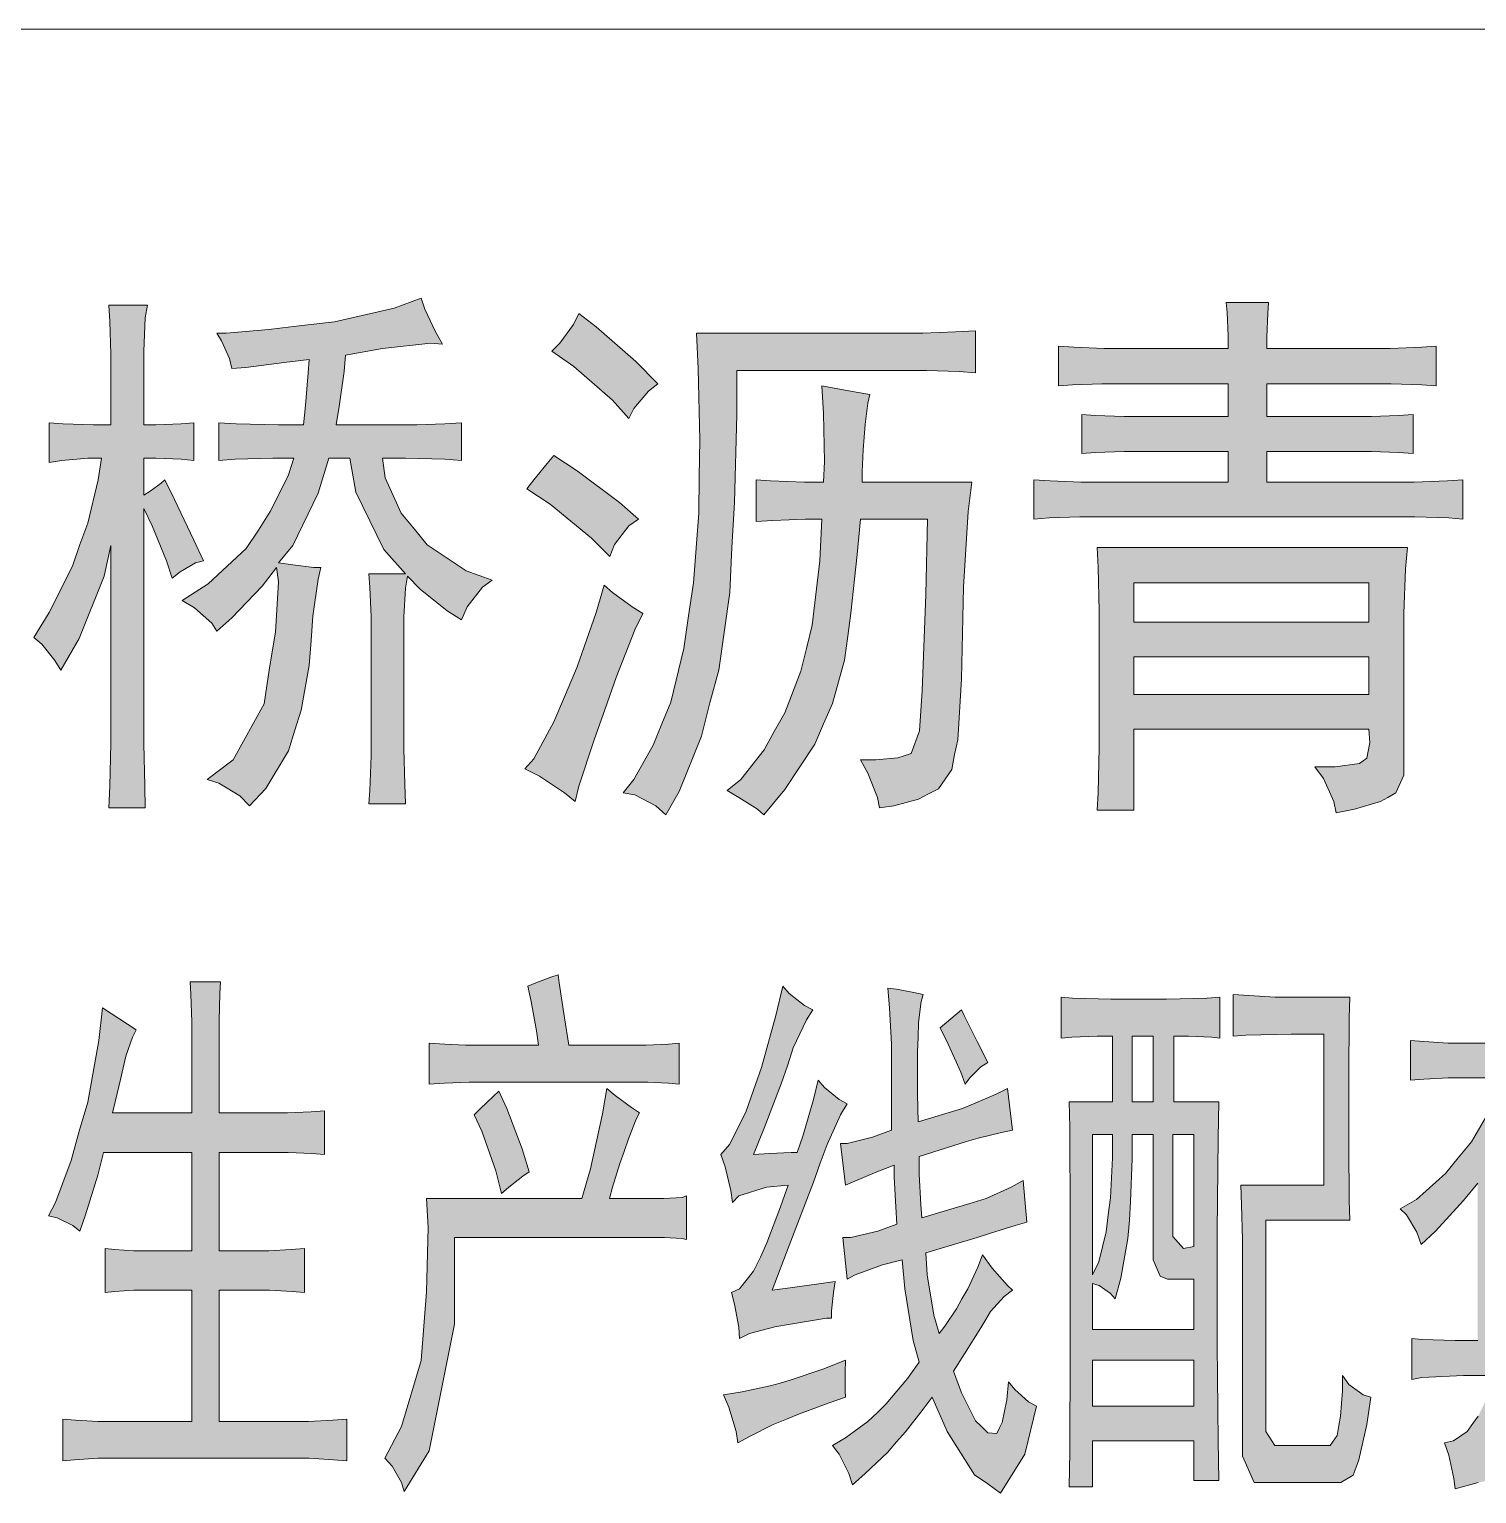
# Model space of a CAD drawing. Header units: millimetres. Extents: x 0 to 207, y 0 to 293.
# Drawn here: x 117.35 to 127.01, y 255.27 to 265.05 of the extents above; entities that cross this region are included whole.
import ezdxf

# ---------------------------------------------------------------- set-up
doc = ezdxf.new("R2010")
doc.units = ezdxf.units.MM

msp = doc.modelspace()

# ---------------------------------------------------------------- hatches: boundary and pattern name
h = msp.add_hatch(color=0)
h.dxf.hatch_style = 2
h.paths.add_polyline_path([(120.11025, 262.949972), (120.032639, 262.957028), (119.711611, 262.92175), (119.464667, 262.875889), (119.454083, 262.766528), (119.422333, 262.533694), (119.401167, 262.410222), (119.863306, 262.410222), (119.940917, 262.410222), (120.127889, 262.417278), (120.23725, 262.424333), (120.23725, 262.173861), (120.127889, 262.180917), (119.863306, 262.187972), (119.711611, 262.187972), (119.72925, 262.057444), (119.835083, 261.821083), (119.923278, 261.71525), (120.007944, 261.609417), (120.269, 261.436556), (120.441861, 261.373056), (120.378361, 261.327194), (120.276056, 261.196667), (120.23725, 261.108472), (120.142, 261.168444), (119.962083, 261.313083), (119.877417, 261.401278), (119.863306, 261.320139), (119.852722, 261.129639), (119.852722, 261.020278), (119.852722, 260.35), (119.852722, 260.247694), (119.859778, 260.011333), (119.863306, 259.880806), (119.619889, 259.880806), (119.626944, 259.969), (119.634, 260.201833), (119.634, 260.35), (119.634, 261.020278), (119.634, 261.129639), (119.626944, 261.327194), (119.619889, 261.415389), (119.863306, 261.415389), (119.718667, 261.577667), (119.531694, 261.962194), (119.492889, 262.187972), (119.351778, 262.187972), (119.281222, 261.955139), (119.111889, 261.605889), (119.016639, 261.489472), (119.111889, 261.475361), (119.253, 261.457722), (119.298861, 261.457722), (119.281222, 261.380111), (119.245944, 261.133167), (119.235361, 260.970889), (119.22125, 260.805083), (119.168333, 260.505222), (119.126, 260.371167), (119.083667, 260.233583), (118.931972, 259.983111), (118.822611, 259.866694), (118.759111, 259.933722), (118.618, 260.018389), (118.540389, 260.043083), (118.71325, 260.173611), (118.921389, 260.547556), (118.956667, 260.787444), (118.995472, 261.027333), (119.016639, 261.362472), (119.002528, 261.457722), (118.907278, 261.33425), (118.706194, 261.122583), (118.603889, 261.034389), (118.572139, 261.087306), (118.455722, 261.189611), (118.374583, 261.239), (118.547444, 261.348361), (118.801444, 261.584722), (118.882583, 261.708194), (118.960194, 261.831667), (119.080139, 262.071556), (119.118944, 262.187972), (118.977833, 262.187972), (118.727361, 262.180917), (118.618, 262.173861), (118.618, 262.424333), (118.734417, 262.417278), (119.016639, 262.410222), (119.182444, 262.410222), (119.196556, 262.54075), (119.214194, 262.759472), (119.22125, 262.847667), (119.055444, 262.8265), (118.797917, 262.79475), (118.706194, 262.787694), (118.688556, 262.854722), (118.635639, 262.971139), (118.603889, 263.024056), (118.667389, 263.024056), (118.953139, 263.04875), (119.171861, 263.073444), (119.390583, 263.098139), (119.789222, 263.189861), (119.969139, 263.256889), (119.993833, 263.182806), (120.064389, 263.031111)])
h = msp.add_hatch(color=0)
h.dxf.hatch_style = 2
h.paths.add_polyline_path([(118.307556, 261.387167), (118.26875, 261.503583), (118.1735, 261.736417), (118.117056, 261.852833), (118.117056, 260.420556), (118.117056, 260.282972), (118.124111, 259.997222), (118.127639, 259.852583), (117.884222, 259.852583), (117.891278, 259.997222), (117.898333, 260.282972), (117.898333, 260.420556), (117.898333, 261.605889), (117.852472, 261.401278), (117.686667, 260.985), (117.563194, 260.773333), (117.524389, 260.836833), (117.436194, 260.946194), (117.383278, 260.992056), (117.485583, 261.157861), (117.640806, 261.468306), (117.690194, 261.612944), (117.743111, 261.754056), (117.813667, 262.043333), (117.834833, 262.187972), (117.743111, 262.187972), (117.57025, 262.173861), (117.485583, 262.15975), (117.485583, 262.424333), (117.577306, 262.417278), (117.781917, 262.410222), (117.898333, 262.410222), (117.898333, 262.773583), (117.898333, 262.882944), (117.891278, 263.101667), (117.884222, 263.211028), (118.14175, 263.211028), (118.127639, 263.126361), (118.117056, 262.904111), (118.117056, 262.773583), (118.117056, 262.410222), (118.198194, 262.410222), (118.367528, 262.417278), (118.452194, 262.424333), (118.452194, 262.173861), (118.367528, 262.180917), (118.198194, 262.187972), (118.117056, 262.187972), (118.117056, 261.941028), (118.159389, 261.96925), (118.233472, 262.022167), (118.258167, 262.043333), (118.321667, 261.912806), (118.452194, 261.641167), (118.515694, 261.503583), (118.462778, 261.489472), (118.360472, 261.4295)])
h = msp.add_hatch(color=0)
h.dxf.hatch_style = 2
h.paths.add_polyline_path([(121.020417, 263.154583), (121.136833, 263.066389), (121.401417, 262.833556), (121.549583, 262.685389), (121.486083, 262.636), (121.387306, 262.519583), (121.355556, 262.452556), (121.246194, 262.576028), (120.988667, 262.801806), (120.8405, 262.904111), (120.893417, 262.957028), (120.985139, 263.0805)])
h = msp.add_hatch(color=0)
h.dxf.hatch_style = 2
h.paths.add_polyline_path([(125.624167, 263.228667), (125.620639, 263.154583), (125.613583, 262.999361), (125.613583, 262.92175), (126.319139, 262.92175), (126.435556, 262.92175), (126.647222, 262.928806), (126.742472, 262.935861), (126.742472, 262.671278), (126.647222, 262.678333), (126.442611, 262.685389), (126.33325, 262.685389), (125.613583, 262.685389), (125.613583, 262.466667), (126.230944, 262.466667), (126.312083, 262.466667), (126.492, 262.473722), (126.590778, 262.480778), (126.590778, 262.219722), (126.492, 262.226778), (126.312083, 262.233833), (126.230944, 262.233833), (125.613583, 262.233833), (125.613583, 262.029222), (126.474361, 262.029222), (126.597833, 262.029222), (126.820083, 262.036278), (126.922389, 262.043333), (126.922389, 261.782278), (126.827139, 261.789333), (126.601361, 261.796389), (126.474361, 261.796389), (124.467056, 261.796389), (124.36475, 261.796389), (124.160139, 261.789333), (124.057833, 261.782278), (124.057833, 262.043333), (124.167194, 262.036278), (124.371806, 262.029222), (124.467056, 262.029222), (125.356056, 262.029222), (125.356056, 262.233833), (124.763389, 262.233833), (124.661083, 262.233833), (124.467056, 262.226778), (124.378861, 262.219722), (124.378861, 262.480778), (124.467056, 262.473722), (124.661083, 262.466667), (124.763389, 262.466667), (125.356056, 262.466667), (125.356056, 262.685389), (124.622278, 262.685389), (124.512917, 262.685389), (124.315361, 262.678333), (124.223639, 262.671278), (124.223639, 262.935861), (124.325944, 262.928806), (124.527028, 262.92175), (124.622278, 262.92175), (125.356056, 262.92175), (125.356056, 263.006417), (125.349, 263.161639), (125.341944, 263.228667)])
h = msp.add_hatch(color=0)
h.dxf.hatch_style = 2
h.paths.add_polyline_path([(121.6025, 259.806722), (121.535472, 259.866694), (121.394361, 259.940778), (121.31675, 259.954889), (121.387306, 260.043083), (121.517833, 260.272389), (121.574278, 260.4135), (121.63425, 260.558139), (121.722444, 260.917972), (121.754194, 261.136694), (121.785944, 261.355417), (121.821222, 261.821083), (121.82475, 262.0645), (121.828278, 262.311444), (121.817694, 262.787694), (121.807111, 263.024056), (123.232333, 263.024056), (123.317, 263.024056), (123.535722, 263.031111), (123.669778, 263.038167), (123.669778, 262.759472), (123.560417, 262.766528), (123.341694, 262.773583), (123.232333, 262.773583), (122.075222, 262.773583), (122.075222, 262.480778), (122.061111, 261.891639), (122.043472, 261.591778), (122.029361, 261.291917), (121.955278, 260.773333), (121.895306, 260.554611), (121.838861, 260.332361), (121.690694, 259.961944)])
h = msp.add_hatch(color=0)
h.dxf.hatch_style = 2
h.paths.add_polyline_path([(123.027722, 259.852583), (123.013611, 259.923139), (122.950111, 260.085417), (122.900722, 260.173611), (123.003028, 260.173611), (123.151194, 260.187722), (123.193528, 260.201833), (123.239389, 260.215944), (123.295833, 260.367639), (123.302889, 260.501694), (123.313472, 260.63575), (123.338167, 261.277806), (123.34875, 261.782278), (122.900722, 261.782278), (122.879556, 261.545917), (122.837222, 261.154333), (122.816056, 260.999111), (122.794889, 260.840361), (122.71375, 260.551083), (122.653778, 260.4135), (122.597333, 260.279444), (122.39625, 259.976056), (122.255139, 259.806722), (122.212806, 259.845528), (122.089333, 259.923139), (122.011722, 259.969), (122.103444, 260.043083), (122.258667, 260.240639), (122.325694, 260.364111), (122.39625, 260.487583), (122.502083, 260.766278), (122.540889, 260.917972), (122.579694, 261.073194), (122.629083, 261.503583), (122.643194, 261.782278), (122.533833, 261.782278), (122.315111, 261.771694), (122.20575, 261.764639), (122.20575, 262.043333), (122.301, 262.036278), (122.526778, 262.029222), (122.653778, 262.029222), (122.660833, 262.166806), (122.653778, 262.487833), (122.643194, 262.671278), (122.71375, 262.657167), (122.8725, 262.628944), (122.964222, 262.614833), (122.950111, 262.554861), (122.932472, 262.41375), (122.925417, 262.329083), (122.918361, 262.244417), (122.911306, 262.09625), (122.911306, 262.029222), (123.645083, 262.029222), (123.620389, 261.831667), (123.588639, 261.327194), (123.581583, 261.020278), (123.574528, 260.713361), (123.549833, 260.307667), (123.528667, 260.208889), (123.511028, 260.110111), (123.422833, 259.979583), (123.355806, 259.947833), (123.288778, 259.912556), (123.122972, 259.866694)])
h = msp.add_hatch(color=0)
h.dxf.hatch_style = 2
h.paths.add_polyline_path([(120.854611, 262.205611), (121.009833, 262.103306), (121.292056, 261.891639), (121.419056, 261.782278), (121.355556, 261.736417), (121.260306, 261.612944), (121.228556, 261.531806), (121.105083, 261.655278), (120.829917, 261.881056), (120.674694, 261.983361), (120.720556, 262.043333), (120.80875, 262.152694)])
h = msp.add_hatch(color=0)
h.paths.add_polyline_path([(125.934611, 260.12775), (126.068667, 260.12775), (126.230944, 260.148917), (126.255639, 260.166556), (126.280333, 260.184194), (126.3015, 260.290028), (126.294444, 260.378222), (124.724583, 260.378222), (124.724583, 259.838472), (124.481167, 259.838472), (124.488222, 259.954889), (124.495278, 260.25475), (124.495278, 260.434667), (124.495278, 261.006167), (124.495278, 261.168444), (124.488222, 261.457722), (124.481167, 261.591778), (126.551972, 261.591778), (126.537861, 261.450667), (126.527278, 261.150806), (126.527278, 260.992056), (126.527278, 260.1595), (126.527278, 260.071306), (126.474361, 259.954889), (126.421444, 259.923139), (126.372056, 259.894917), (126.199194, 259.845528), (126.075722, 259.820833), (126.061611, 259.894917), (125.991056, 260.050139)])
h.paths.add_polyline_path([(126.294444, 261.094361), (126.294444, 261.355417), (124.724583, 261.355417), (124.724583, 261.094361)])
h.paths.add_polyline_path([(126.294444, 260.611056), (126.294444, 260.861528), (124.724583, 260.861528), (124.724583, 260.611056)])
h = msp.add_hatch(color=0)
h.dxf.hatch_style = 2
h.paths.add_polyline_path([(121.447278, 261.150806), (121.394361, 261.041444), (121.270889, 260.723944), (121.196806, 260.515806), (121.122722, 260.307667), (121.020417, 259.997222), (120.995722, 259.894917), (120.925167, 259.954889), (120.759361, 260.06425), (120.660583, 260.113639), (120.720556, 260.180667), (120.854611, 260.427611), (120.932222, 260.611056), (121.009833, 260.7945), (121.136833, 261.157861), (121.18975, 261.341306), (121.246194, 261.291917), (121.376722, 261.196667)])
h = msp.add_hatch(color=0)
h.dxf.hatch_style = 2
h.paths.add_polyline_path([(118.067667, 258.370917), (118.042972, 258.321528), (117.997111, 258.194528), (117.979472, 258.116917), (117.961833, 258.039306), (117.926556, 257.891139), (117.908917, 257.817056), (118.438083, 257.817056), (118.438083, 258.328583), (118.438083, 258.423833), (118.431028, 258.607278), (118.4275, 258.691944), (118.628583, 258.691944), (118.625056, 258.614333), (118.621528, 258.430889), (118.621528, 258.328583), (118.621528, 257.817056), (119.006056, 257.817056), (119.076611, 257.817056), (119.235361, 257.824111), (119.323556, 257.831167), (119.323556, 257.538361), (119.238889, 257.545417), (119.080139, 257.552472), (119.006056, 257.552472), (118.621528, 257.552472), (118.621528, 256.896306), (118.893167, 256.896306), (118.953139, 256.896306), (119.101306, 256.903361), (119.1895, 256.910417), (119.1895, 256.617611), (119.108361, 256.624667), (118.956667, 256.631722), (118.893167, 256.631722), (118.621528, 256.631722), (118.621528, 255.756833), (119.147167, 255.756833), (119.217722, 255.756833), (119.38, 255.763889), (119.471722, 255.770944), (119.471722, 255.49225), (119.383528, 255.499306), (119.22125, 255.509889), (119.147167, 255.509889), (117.884222, 255.509889), (117.810139, 255.509889), (117.654917, 255.499306), (117.577306, 255.49225), (117.577306, 255.770944), (117.661972, 255.763889), (117.813667, 255.756833), (117.884222, 255.756833), (118.438083, 255.756833), (118.438083, 256.631722), (118.113528, 256.631722), (118.050028, 256.631722), (117.923028, 256.624667), (117.859528, 256.617611), (117.859528, 256.910417), (117.923028, 256.903361), (118.050028, 256.896306), (118.113528, 256.896306), (118.438083, 256.896306), (118.438083, 257.552472), (117.848944, 257.552472), (117.810139, 257.400778), (117.729, 257.136194), (117.690194, 257.026833), (117.644333, 257.065639), (117.5385, 257.115028), (117.482056, 257.129139), (117.527917, 257.217333), (117.63375, 257.499556), (117.686667, 257.693583), (117.743111, 257.887611), (117.817194, 258.300361), (117.841889, 258.519083)])
h = msp.add_hatch(color=0)
h.dxf.hatch_style = 2
h.paths.add_polyline_path([(120.882833, 258.737806), (120.889889, 258.684889), (120.925167, 258.452056), (120.953389, 258.268611), (121.390833, 258.268611), (121.468444, 258.268611), (121.620139, 258.275667), (121.690694, 258.282722), (121.690694, 258.007556), (121.620139, 258.014611), (121.482556, 258.021667), (121.419056, 258.021667), (120.357194, 258.021667), (120.290167, 258.021667), (120.124361, 258.014611), (120.022056, 258.007556), (120.022056, 258.282722), (120.127889, 258.275667), (120.265472, 258.268611), (120.293694, 258.268611), (120.752306, 258.268611), (120.738194, 258.363861), (120.702917, 258.561417), (120.68175, 258.663722), (120.734667, 258.684889), (120.833444, 258.723694)])
h = msp.add_hatch(color=0)
h.dxf.hatch_style = 2
h.paths.add_polyline_path([(122.583222, 258.504972), (122.540889, 258.437944), (122.452694, 258.250972), (122.413889, 258.131028), (122.371556, 258.011083), (122.258667, 257.71475), (122.188111, 257.538361), (122.293944, 257.545417), (122.438583, 257.552472), (122.477389, 257.552472), (122.516194, 257.661833), (122.58675, 257.90525), (122.6185, 258.035778), (122.660833, 257.986389), (122.759611, 257.90525), (122.812528, 257.877028), (122.766667, 257.802944), (122.678472, 257.605389), (122.632611, 257.481917), (122.58675, 257.354917), (122.424472, 256.931583), (122.311583, 256.631722), (122.431528, 256.649361), (122.639667, 256.677583), (122.731389, 256.691694), (122.720806, 256.617611), (122.706694, 256.494139), (122.706694, 256.44475), (122.674944, 256.44475), (122.540889, 256.423583), (122.435056, 256.405944), (122.329222, 256.388306), (122.159889, 256.342444), (122.092861, 256.310694), (122.089333, 256.384778), (122.061111, 256.54), (122.039944, 256.617611), (122.092861, 256.642306), (122.188111, 256.758722), (122.233972, 256.853972), (122.276306, 256.949222), (122.368028, 257.189111), (122.417417, 257.33375), (122.272778, 257.319639), (122.089333, 257.263194), (122.047, 257.217333), (122.036417, 257.298472), (121.997611, 257.457222), (121.969389, 257.538361), (122.025833, 257.605389), (122.135194, 257.820583), (122.188111, 257.96875), (122.241028, 258.120444), (122.336278, 258.466167), (122.382139, 258.663722), (122.424472, 258.614333), (122.526778, 258.533194)])
h = msp.add_hatch(color=0)
h.paths.add_polyline_path([(127.606778, 258.6355), (127.575028, 258.568472), (127.511528, 258.395611), (127.47625, 258.282722), (128.150056, 258.282722), (128.227667, 258.282722), (128.379361, 258.293306), (128.449917, 258.300361), (128.449917, 258.035778), (128.382889, 258.042833), (128.234722, 258.049889), (128.150056, 258.049889), (127.878417, 258.049889), (127.987778, 257.764139), (128.329972, 257.421944), (128.562806, 257.3655), (128.509889, 257.298472), (128.449917, 257.160889), (128.439333, 257.086806), (128.315861, 257.129139), (128.093611, 257.312583), (127.991306, 257.450167), (127.176389, 257.450167), (127.176389, 257.203222), (127.783167, 257.203222), (127.85725, 257.203222), (128.001889, 257.210278), (128.072444, 257.217333), (128.072444, 256.970389), (128.001889, 256.977444), (127.85725, 256.9845), (127.783167, 256.9845), (127.176389, 256.9845), (127.176389, 256.751667), (127.800806, 256.751667), (127.871361, 256.751667), (128.008944, 256.758722), (128.0795, 256.765778), (128.0795, 256.501194), (128.008944, 256.50825), (127.871361, 256.515306), (127.800806, 256.515306), (127.176389, 256.515306), (127.176389, 256.296583), (128.160639, 256.296583), (128.234722, 256.296583), (128.397, 256.303639), (128.485194, 256.310694), (128.485194, 256.035528), (128.400528, 256.049639), (128.23825, 256.06375), (128.160639, 256.06375), (127.956028, 256.06375), (128.005417, 255.989667), (128.097139, 255.859139), (128.143, 255.799167), (128.185333, 255.742722), (128.298222, 255.594556), (128.368778, 255.509889), (128.322917, 255.464028), (128.245306, 255.347611), (128.220611, 255.273528), (128.181806, 255.347611), (128.107722, 255.456972), (128.072444, 255.49225), (127.938389, 255.485194), (127.649111, 255.456972), (127.493889, 255.435806), (127.335139, 255.414639), (127.024694, 255.347611), (126.869472, 255.305278), (126.862417, 255.375833), (126.827139, 255.531056), (126.798917, 255.612194), (126.858889, 255.626306), (126.950611, 255.689806), (126.989417, 255.742722), (127.024694, 255.792111), (127.102306, 255.954389), (127.141111, 256.06375), (126.925917, 256.06375), (126.647222, 256.049639), (126.580194, 256.035528), (126.580194, 256.310694), (126.65075, 256.303639), (126.869472, 256.296583), (127.021167, 256.296583), (127.021167, 257.347861), (126.925917, 257.231444), (126.738944, 257.026833), (126.643694, 256.938639), (126.615472, 257.019778), (126.544917, 257.136194), (126.502583, 257.175), (126.611944, 257.2385), (126.805972, 257.411361), (126.890639, 257.517194), (126.978833, 257.623028), (127.134056, 257.891139), (127.204611, 258.049889), (126.897694, 258.049889), (126.823611, 258.049889), (126.661333, 258.042833), (126.573139, 258.035778), (126.573139, 258.300361), (126.661333, 258.293306), (126.823611, 258.282722), (126.897694, 258.282722), (127.292806, 258.282722), (127.335139, 258.416778), (127.388056, 258.649611), (127.395111, 258.751917), (127.458611, 258.716639), (127.564444, 258.656667)])
h.paths.add_polyline_path([(127.105833, 255.640417), (127.264583, 255.647472), (127.497417, 255.661583), (127.5715, 255.668639), (127.645583, 255.675694), (127.839611, 255.689806), (127.956028, 255.696861), (127.92075, 255.749778), (127.846667, 255.845028), (127.807861, 255.887361), (127.839611, 255.926167), (127.889, 256.010833), (127.906639, 256.06375), (127.342194, 256.06375), (127.303389, 255.9685), (127.186972, 255.756833)])
h.paths.add_polyline_path([(127.860778, 257.672417), (127.807861, 257.750028), (127.73025, 257.940528), (127.702028, 258.049889), (127.405694, 258.049889), (127.366889, 257.947583), (127.275167, 257.757083), (127.22225, 257.672417)])
h = msp.add_hatch(color=0)
h.dxf.hatch_style = 2
h.paths.add_polyline_path([(123.108861, 258.166306), (123.108861, 258.275667), (123.09475, 258.519083), (123.084167, 258.649611), (123.140611, 258.642556), (123.257028, 258.621389), (123.320528, 258.607278), (123.306417, 258.561417), (123.288778, 258.420306), (123.28525, 258.321528), (123.281722, 258.22275), (123.281722, 257.940528), (123.28525, 257.757083), (123.581583, 257.845278), (123.655667, 257.877028), (123.807361, 257.940528), (123.881444, 257.979333), (123.916722, 257.700639), (123.842639, 257.686528), (123.687417, 257.647722), (123.609806, 257.626556), (123.292306, 257.52425), (123.292306, 257.407833), (123.302889, 257.203222), (123.309944, 257.115028), (123.652139, 257.217333), (123.740333, 257.245556), (123.906139, 257.319639), (123.987278, 257.3655), (124.011972, 257.086806), (123.934361, 257.065639), (123.768556, 257.012722), (123.680361, 256.9845), (123.338167, 256.882194), (123.345222, 256.734028), (123.391083, 256.465917), (123.426361, 256.342444), (123.465167, 256.391833), (123.542778, 256.50825), (123.578056, 256.575278), (123.616861, 256.642306), (123.683889, 256.786944), (123.715639, 256.868083), (123.779139, 256.779889), (123.881444, 256.663472), (123.916722, 256.631722), (123.860278, 256.589389), (123.768556, 256.490611), (123.736806, 256.437694), (123.705056, 256.38125), (123.595694, 256.208389), (123.521611, 256.091972), (123.574528, 255.947333), (123.669778, 255.760361), (123.708583, 255.721556), (123.750917, 255.679222), (123.810889, 255.675694), (123.828528, 255.7145), (123.846167, 255.749778), (123.877917, 255.901472), (123.8885, 256.021417), (123.930833, 255.9685), (124.022556, 255.887361), (124.075472, 255.859139), (123.997861, 255.538111), (123.835583, 255.277056), (123.750917, 255.340556), (123.662722, 255.400528), (123.479278, 255.689806), (123.3805, 255.919111), (123.320528, 255.837972), (123.200583, 255.686278), (123.140611, 255.61925), (123.080639, 255.548694), (122.932472, 255.407583), (122.847806, 255.3335), (122.823111, 255.407583), (122.759611, 255.538111), (122.71375, 255.594556), (122.801944, 255.647472), (122.950111, 255.756833), (123.013611, 255.816806), (123.073583, 255.87325), (123.214694, 256.042583), (123.292306, 256.151944), (123.2535, 256.296583), (123.197056, 256.642306), (123.179417, 256.836333), (123.048889, 256.801056), (122.865444, 256.734028), (122.812528, 256.705806), (122.784306, 256.9845), (122.837222, 256.9845), (123.017139, 257.026833), (123.144139, 257.072694), (123.137083, 257.189111), (123.1265, 257.386667), (123.1265, 257.467806), (123.010083, 257.421944), (122.847806, 257.354917), (122.801944, 257.33375), (122.766667, 257.612444), (122.812528, 257.612444), (122.981861, 257.654778), (123.108861, 257.700639)])
h = msp.add_hatch(color=0)
h.paths.add_polyline_path([(124.583472, 257.891139), (124.583472, 258.328583), (124.481167, 258.328583), (124.311833, 258.321528), (124.241278, 258.314472), (124.241278, 258.589639), (124.315361, 258.582583), (124.572889, 258.575528), (124.756333, 258.575528), (124.943306, 258.575528), (125.214944, 258.582583), (125.299611, 258.589639), (125.299611, 258.314472), (125.243167, 258.321528), (125.091472, 258.328583), (124.992694, 258.328583), (124.992694, 257.891139), (125.292556, 257.891139), (125.289028, 257.647722), (125.281972, 257.026833), (125.281972, 256.649361), (125.281972, 256.268361), (125.289028, 255.626306), (125.292556, 255.361722), (125.12675, 255.361722), (125.12675, 255.626306), (124.449417, 255.626306), (124.449417, 255.319389), (124.294194, 255.319389), (124.297722, 255.552222), (124.30125, 256.2225), (124.30125, 256.663472), (124.30125, 257.107972), (124.297722, 257.721806), (124.294194, 257.891139)])
h.paths.add_polyline_path([(124.449417, 256.370667), (125.12675, 256.370667), (125.12675, 256.705806), (124.950361, 256.705806), (124.900972, 256.726972), (124.855111, 256.836333), (124.855111, 256.924528), (124.855111, 257.672417), (124.714, 257.672417), (124.714, 257.510139), (124.703417, 257.224389), (124.696361, 257.100917), (124.685778, 256.977444), (124.639917, 256.712861), (124.601111, 256.575278), (124.569361, 256.610556), (124.495278, 256.663472), (124.449417, 256.677583)])
h.paths.add_polyline_path([(125.12675, 255.859139), (125.12675, 256.166056), (124.449417, 256.166056), (124.449417, 255.859139)])
h.paths.add_polyline_path([(124.985639, 257.086806), (124.985639, 256.991556), (125.056194, 256.910417), (125.12675, 256.924528), (125.12675, 257.672417), (124.985639, 257.672417)])
h.paths.add_polyline_path([(124.449417, 256.734028), (124.49175, 256.822222), (124.541139, 257.023306), (124.55525, 257.136194), (124.569361, 257.249083), (124.583472, 257.517194), (124.583472, 257.672417), (124.449417, 257.672417)])
h.paths.add_polyline_path([(124.855111, 257.891139), (124.855111, 258.328583), (124.714, 258.328583), (124.714, 257.891139)])
h = msp.add_hatch(color=0)
h.dxf.hatch_style = 2
h.paths.add_polyline_path([(125.387806, 258.607278), (125.493639, 258.600222), (125.670028, 258.589639), (125.740583, 258.589639), (126.167444, 258.589639), (126.163917, 258.452056), (126.160389, 258.071056), (126.160389, 257.831167), (126.160389, 257.598333), (126.163917, 257.231444), (126.167444, 257.100917), (125.606528, 257.100917), (125.606528, 255.785056), (125.606528, 255.689806), (125.6665, 255.594556), (125.722944, 255.594556), (126.001639, 255.594556), (126.036917, 255.594556), (126.082778, 255.661583), (126.093361, 255.728611), (126.103944, 255.792111), (126.118056, 255.961444), (126.118056, 256.06375), (126.160389, 256.003778), (126.255639, 255.933222), (126.308556, 255.919111), (126.280333, 255.735667), (126.227417, 255.499306), (126.209778, 255.449917), (126.188611, 255.397), (126.107472, 255.347611), (126.0475, 255.347611), (125.606528, 255.347611), (125.528917, 255.347611), (125.451306, 255.524), (125.451306, 255.696861), (125.451306, 256.868083), (125.451306, 256.970389), (125.44425, 257.203222), (125.440722, 257.33375), (125.994583, 257.33375), (125.994583, 258.342694), (125.775861, 258.342694), (125.472472, 258.335639), (125.387806, 258.328583)])
h = msp.add_hatch(color=0)
h.dxf.hatch_style = 2
h.paths.add_polyline_path([(123.599222, 258.007556), (123.571, 258.088694), (123.486333, 258.275667), (123.433417, 258.385028), (123.574528, 258.504972), (123.592167, 258.466167), (123.680361, 258.293306), (123.750917, 258.152194), (123.705056, 258.123972), (123.630972, 258.049889)])
h = msp.add_hatch(color=0)
h.dxf.hatch_style = 2
h.paths.add_polyline_path([(121.426111, 257.817056), (121.404944, 257.774722), (121.352028, 257.644194), (121.323806, 257.559528), (121.295583, 257.478389), (121.246194, 257.319639), (121.225028, 257.245556), (121.496667, 257.245556), (121.588389, 257.245556), (121.711861, 257.252611), (121.740083, 257.263194), (121.740083, 256.970389), (121.708333, 256.977444), (121.591917, 256.9845), (121.514306, 256.9845), (120.191389, 256.9845), (120.191389, 256.405944), (120.022056, 255.559278), (119.85625, 255.287639), (119.838611, 255.347611), (119.775111, 255.456972), (119.725722, 255.509889), (119.838611, 255.721556), (119.969139, 256.162528), (119.986778, 256.391833), (120.004417, 256.621139), (120.015, 257.051528), (120.004417, 257.245556), (121.041583, 257.245556), (121.098028, 257.443111), (121.179167, 257.81), (121.207389, 257.979333), (121.263833, 257.933472), (121.373194, 257.852333)])
h = msp.add_hatch(color=0)
h.dxf.hatch_style = 2
h.paths.add_polyline_path([(120.487722, 257.961694), (120.540639, 257.845278), (120.642944, 257.577167), (120.688806, 257.421944), (120.646472, 257.393722), (120.55475, 257.319639), (120.505361, 257.277306), (120.466556, 257.429), (120.374833, 257.693583), (120.321917, 257.802944), (120.36425, 257.845278), (120.448917, 257.926417)])
h = msp.add_hatch(color=0)
h.dxf.hatch_style = 2
h.paths.add_polyline_path([(122.801944, 256.166056), (122.798417, 256.084917), (122.798417, 255.961444), (122.801944, 255.919111), (122.692583, 255.880306), (122.495028, 255.806222), (122.406833, 255.770944), (122.318639, 255.735667), (122.159889, 255.654528), (122.082278, 255.612194), (122.071694, 255.689806), (122.022306, 255.852083), (121.987028, 255.933222), (122.1105, 255.954389), (122.297472, 255.993194), (122.3645, 256.010833), (122.431528, 256.032), (122.65025, 256.106083)])

# ---------------------------------------------------------------- linework, layer by layer
at = {"color": 0, "lineweight": 0}
for points in [[(77.840417, 265.052528), (201.9935, 265.052528)], [(127.204611, 258.049889), (126.897694, 258.049889), (126.823611, 258.049889), (126.661333, 258.042833), (126.573139, 258.035778), (126.573139, 258.300361), (126.661333, 258.293306), (126.823611, 258.282722), (126.897694, 258.282722), (127.292806, 258.282722)], [(127.021167, 257.347861), (126.925917, 257.231444), (126.738944, 257.026833), (126.643694, 256.938639), (126.615472, 257.019778), (126.544917, 257.136194), (126.502583, 257.175), (126.611944, 257.2385), (126.805972, 257.411361), (126.890639, 257.517194), (126.978833, 257.623028), (127.134056, 257.891139)], [(127.141111, 256.06375), (126.925917, 256.06375), (126.647222, 256.049639), (126.580194, 256.035528), (126.580194, 256.310694), (126.65075, 256.303639), (126.869472, 256.296583), (127.021167, 256.296583)], [(127.024694, 255.347611), (126.869472, 255.305278), (126.862417, 255.375833), (126.827139, 255.531056), (126.798917, 255.612194), (126.858889, 255.626306), (126.950611, 255.689806), (126.989417, 255.742722), (127.024694, 255.792111)]]:
    msp.add_lwpolyline(points, dxfattribs=at)
for points in [[(120.11025, 262.949972), (120.032639, 262.957028), (119.711611, 262.92175), (119.464667, 262.875889), (119.454083, 262.766528), (119.422333, 262.533694), (119.401167, 262.410222), (119.863306, 262.410222), (119.940917, 262.410222), (120.127889, 262.417278), (120.23725, 262.424333), (120.23725, 262.173861), (120.127889, 262.180917), (119.863306, 262.187972), (119.711611, 262.187972), (119.72925, 262.057444), (119.835083, 261.821083), (119.923278, 261.71525), (120.007944, 261.609417), (120.269, 261.436556), (120.441861, 261.373056), (120.378361, 261.327194), (120.276056, 261.196667), (120.23725, 261.108472), (120.142, 261.168444), (119.962083, 261.313083), (119.877417, 261.401278), (119.863306, 261.320139), (119.852722, 261.129639), (119.852722, 261.020278), (119.852722, 260.35), (119.852722, 260.247694), (119.859778, 260.011333), (119.863306, 259.880806), (119.619889, 259.880806), (119.626944, 259.969), (119.634, 260.201833), (119.634, 260.35), (119.634, 261.020278), (119.634, 261.129639), (119.626944, 261.327194), (119.619889, 261.415389), (119.863306, 261.415389), (119.718667, 261.577667), (119.531694, 261.962194), (119.492889, 262.187972), (119.351778, 262.187972), (119.281222, 261.955139), (119.111889, 261.605889), (119.016639, 261.489472), (119.111889, 261.475361), (119.253, 261.457722), (119.298861, 261.457722), (119.281222, 261.380111), (119.245944, 261.133167), (119.235361, 260.970889), (119.22125, 260.805083), (119.168333, 260.505222), (119.126, 260.371167), (119.083667, 260.233583), (118.931972, 259.983111), (118.822611, 259.866694), (118.759111, 259.933722), (118.618, 260.018389), (118.540389, 260.043083), (118.71325, 260.173611), (118.921389, 260.547556), (118.956667, 260.787444), (118.995472, 261.027333), (119.016639, 261.362472), (119.002528, 261.457722), (118.907278, 261.33425), (118.706194, 261.122583), (118.603889, 261.034389), (118.572139, 261.087306), (118.455722, 261.189611), (118.374583, 261.239), (118.547444, 261.348361), (118.801444, 261.584722), (118.882583, 261.708194), (118.960194, 261.831667), (119.080139, 262.071556), (119.118944, 262.187972), (118.977833, 262.187972), (118.727361, 262.180917), (118.618, 262.173861), (118.618, 262.424333), (118.734417, 262.417278), (119.016639, 262.410222), (119.182444, 262.410222), (119.196556, 262.54075), (119.214194, 262.759472), (119.22125, 262.847667), (119.055444, 262.8265), (118.797917, 262.79475), (118.706194, 262.787694), (118.688556, 262.854722), (118.635639, 262.971139), (118.603889, 263.024056), (118.667389, 263.024056), (118.953139, 263.04875), (119.171861, 263.073444), (119.390583, 263.098139), (119.789222, 263.189861), (119.969139, 263.256889), (119.993833, 263.182806), (120.064389, 263.031111)], [(118.307556, 261.387167), (118.26875, 261.503583), (118.1735, 261.736417), (118.117056, 261.852833), (118.117056, 260.420556), (118.117056, 260.282972), (118.124111, 259.997222), (118.127639, 259.852583), (117.884222, 259.852583), (117.891278, 259.997222), (117.898333, 260.282972), (117.898333, 260.420556), (117.898333, 261.605889), (117.852472, 261.401278), (117.686667, 260.985), (117.563194, 260.773333), (117.524389, 260.836833), (117.436194, 260.946194), (117.383278, 260.992056), (117.485583, 261.157861), (117.640806, 261.468306), (117.690194, 261.612944), (117.743111, 261.754056), (117.813667, 262.043333), (117.834833, 262.187972), (117.743111, 262.187972), (117.57025, 262.173861), (117.485583, 262.15975), (117.485583, 262.424333), (117.577306, 262.417278), (117.781917, 262.410222), (117.898333, 262.410222), (117.898333, 262.773583), (117.898333, 262.882944), (117.891278, 263.101667), (117.884222, 263.211028), (118.14175, 263.211028), (118.127639, 263.126361), (118.117056, 262.904111), (118.117056, 262.773583), (118.117056, 262.410222), (118.198194, 262.410222), (118.367528, 262.417278), (118.452194, 262.424333), (118.452194, 262.173861), (118.367528, 262.180917), (118.198194, 262.187972), (118.117056, 262.187972), (118.117056, 261.941028), (118.159389, 261.96925), (118.233472, 262.022167), (118.258167, 262.043333), (118.321667, 261.912806), (118.452194, 261.641167), (118.515694, 261.503583), (118.462778, 261.489472), (118.360472, 261.4295)], [(121.020417, 263.154583), (121.136833, 263.066389), (121.401417, 262.833556), (121.549583, 262.685389), (121.486083, 262.636), (121.387306, 262.519583), (121.355556, 262.452556), (121.246194, 262.576028), (120.988667, 262.801806), (120.8405, 262.904111), (120.893417, 262.957028), (120.985139, 263.0805)], [(125.624167, 263.228667), (125.620639, 263.154583), (125.613583, 262.999361), (125.613583, 262.92175), (126.319139, 262.92175), (126.435556, 262.92175), (126.647222, 262.928806), (126.742472, 262.935861), (126.742472, 262.671278), (126.647222, 262.678333), (126.442611, 262.685389), (126.33325, 262.685389), (125.613583, 262.685389), (125.613583, 262.466667), (126.230944, 262.466667), (126.312083, 262.466667), (126.492, 262.473722), (126.590778, 262.480778), (126.590778, 262.219722), (126.492, 262.226778), (126.312083, 262.233833), (126.230944, 262.233833), (125.613583, 262.233833), (125.613583, 262.029222), (126.474361, 262.029222), (126.597833, 262.029222), (126.820083, 262.036278), (126.922389, 262.043333), (126.922389, 261.782278), (126.827139, 261.789333), (126.601361, 261.796389), (126.474361, 261.796389), (124.467056, 261.796389), (124.36475, 261.796389), (124.160139, 261.789333), (124.057833, 261.782278), (124.057833, 262.043333), (124.167194, 262.036278), (124.371806, 262.029222), (124.467056, 262.029222), (125.356056, 262.029222), (125.356056, 262.233833), (124.763389, 262.233833), (124.661083, 262.233833), (124.467056, 262.226778), (124.378861, 262.219722), (124.378861, 262.480778), (124.467056, 262.473722), (124.661083, 262.466667), (124.763389, 262.466667), (125.356056, 262.466667), (125.356056, 262.685389), (124.622278, 262.685389), (124.512917, 262.685389), (124.315361, 262.678333), (124.223639, 262.671278), (124.223639, 262.935861), (124.325944, 262.928806), (124.527028, 262.92175), (124.622278, 262.92175), (125.356056, 262.92175), (125.356056, 263.006417), (125.349, 263.161639), (125.341944, 263.228667)], [(121.6025, 259.806722), (121.535472, 259.866694), (121.394361, 259.940778), (121.31675, 259.954889), (121.387306, 260.043083), (121.517833, 260.272389), (121.574278, 260.4135), (121.63425, 260.558139), (121.722444, 260.917972), (121.754194, 261.136694), (121.785944, 261.355417), (121.821222, 261.821083), (121.82475, 262.0645), (121.828278, 262.311444), (121.817694, 262.787694), (121.807111, 263.024056), (123.232333, 263.024056), (123.317, 263.024056), (123.535722, 263.031111), (123.669778, 263.038167), (123.669778, 262.759472), (123.560417, 262.766528), (123.341694, 262.773583), (123.232333, 262.773583), (122.075222, 262.773583), (122.075222, 262.480778), (122.061111, 261.891639), (122.043472, 261.591778), (122.029361, 261.291917), (121.955278, 260.773333), (121.895306, 260.554611), (121.838861, 260.332361), (121.690694, 259.961944)], [(123.027722, 259.852583), (123.013611, 259.923139), (122.950111, 260.085417), (122.900722, 260.173611), (123.003028, 260.173611), (123.151194, 260.187722), (123.193528, 260.201833), (123.239389, 260.215944), (123.295833, 260.367639), (123.302889, 260.501694), (123.313472, 260.63575), (123.338167, 261.277806), (123.34875, 261.782278), (122.900722, 261.782278), (122.879556, 261.545917), (122.837222, 261.154333), (122.816056, 260.999111), (122.794889, 260.840361), (122.71375, 260.551083), (122.653778, 260.4135), (122.597333, 260.279444), (122.39625, 259.976056), (122.255139, 259.806722), (122.212806, 259.845528), (122.089333, 259.923139), (122.011722, 259.969), (122.103444, 260.043083), (122.258667, 260.240639), (122.325694, 260.364111), (122.39625, 260.487583), (122.502083, 260.766278), (122.540889, 260.917972), (122.579694, 261.073194), (122.629083, 261.503583), (122.643194, 261.782278), (122.533833, 261.782278), (122.315111, 261.771694), (122.20575, 261.764639), (122.20575, 262.043333), (122.301, 262.036278), (122.526778, 262.029222), (122.653778, 262.029222), (122.660833, 262.166806), (122.653778, 262.487833), (122.643194, 262.671278), (122.71375, 262.657167), (122.8725, 262.628944), (122.964222, 262.614833), (122.950111, 262.554861), (122.932472, 262.41375), (122.925417, 262.329083), (122.918361, 262.244417), (122.911306, 262.09625), (122.911306, 262.029222), (123.645083, 262.029222), (123.620389, 261.831667), (123.588639, 261.327194), (123.581583, 261.020278), (123.574528, 260.713361), (123.549833, 260.307667), (123.528667, 260.208889), (123.511028, 260.110111), (123.422833, 259.979583), (123.355806, 259.947833), (123.288778, 259.912556), (123.122972, 259.866694)], [(120.854611, 262.205611), (121.009833, 262.103306), (121.292056, 261.891639), (121.419056, 261.782278), (121.355556, 261.736417), (121.260306, 261.612944), (121.228556, 261.531806), (121.105083, 261.655278), (120.829917, 261.881056), (120.674694, 261.983361), (120.720556, 262.043333), (120.80875, 262.152694)], [(125.934611, 260.12775), (126.068667, 260.12775), (126.230944, 260.148917), (126.255639, 260.166556), (126.280333, 260.184194), (126.3015, 260.290028), (126.294444, 260.378222), (124.724583, 260.378222), (124.724583, 259.838472), (124.481167, 259.838472), (124.488222, 259.954889), (124.495278, 260.25475), (124.495278, 260.434667), (124.495278, 261.006167), (124.495278, 261.168444), (124.488222, 261.457722), (124.481167, 261.591778), (126.551972, 261.591778), (126.537861, 261.450667), (126.527278, 261.150806), (126.527278, 260.992056), (126.527278, 260.1595), (126.527278, 260.071306), (126.474361, 259.954889), (126.421444, 259.923139), (126.372056, 259.894917), (126.199194, 259.845528), (126.075722, 259.820833), (126.061611, 259.894917), (125.991056, 260.050139)], [(121.447278, 261.150806), (121.394361, 261.041444), (121.270889, 260.723944), (121.196806, 260.515806), (121.122722, 260.307667), (121.020417, 259.997222), (120.995722, 259.894917), (120.925167, 259.954889), (120.759361, 260.06425), (120.660583, 260.113639), (120.720556, 260.180667), (120.854611, 260.427611), (120.932222, 260.611056), (121.009833, 260.7945), (121.136833, 261.157861), (121.18975, 261.341306), (121.246194, 261.291917), (121.376722, 261.196667)], [(126.294444, 261.094361), (126.294444, 261.355417), (124.724583, 261.355417), (124.724583, 261.094361)], [(126.294444, 260.611056), (126.294444, 260.861528), (124.724583, 260.861528), (124.724583, 260.611056)], [(118.067667, 258.370917), (118.042972, 258.321528), (117.997111, 258.194528), (117.979472, 258.116917), (117.961833, 258.039306), (117.926556, 257.891139), (117.908917, 257.817056), (118.438083, 257.817056), (118.438083, 258.328583), (118.438083, 258.423833), (118.431028, 258.607278), (118.4275, 258.691944), (118.628583, 258.691944), (118.625056, 258.614333), (118.621528, 258.430889), (118.621528, 258.328583), (118.621528, 257.817056), (119.006056, 257.817056), (119.076611, 257.817056), (119.235361, 257.824111), (119.323556, 257.831167), (119.323556, 257.538361), (119.238889, 257.545417), (119.080139, 257.552472), (119.006056, 257.552472), (118.621528, 257.552472), (118.621528, 256.896306), (118.893167, 256.896306), (118.953139, 256.896306), (119.101306, 256.903361), (119.1895, 256.910417), (119.1895, 256.617611), (119.108361, 256.624667), (118.956667, 256.631722), (118.893167, 256.631722), (118.621528, 256.631722), (118.621528, 255.756833), (119.147167, 255.756833), (119.217722, 255.756833), (119.38, 255.763889), (119.471722, 255.770944), (119.471722, 255.49225), (119.383528, 255.499306), (119.22125, 255.509889), (119.147167, 255.509889), (117.884222, 255.509889), (117.810139, 255.509889), (117.654917, 255.499306), (117.577306, 255.49225), (117.577306, 255.770944), (117.661972, 255.763889), (117.813667, 255.756833), (117.884222, 255.756833), (118.438083, 255.756833), (118.438083, 256.631722), (118.113528, 256.631722), (118.050028, 256.631722), (117.923028, 256.624667), (117.859528, 256.617611), (117.859528, 256.910417), (117.923028, 256.903361), (118.050028, 256.896306), (118.113528, 256.896306), (118.438083, 256.896306), (118.438083, 257.552472), (117.848944, 257.552472), (117.810139, 257.400778), (117.729, 257.136194), (117.690194, 257.026833), (117.644333, 257.065639), (117.5385, 257.115028), (117.482056, 257.129139), (117.527917, 257.217333), (117.63375, 257.499556), (117.686667, 257.693583), (117.743111, 257.887611), (117.817194, 258.300361), (117.841889, 258.519083)], [(120.882833, 258.737806), (120.889889, 258.684889), (120.925167, 258.452056), (120.953389, 258.268611), (121.390833, 258.268611), (121.468444, 258.268611), (121.620139, 258.275667), (121.690694, 258.282722), (121.690694, 258.007556), (121.620139, 258.014611), (121.482556, 258.021667), (121.419056, 258.021667), (120.357194, 258.021667), (120.290167, 258.021667), (120.124361, 258.014611), (120.022056, 258.007556), (120.022056, 258.282722), (120.127889, 258.275667), (120.265472, 258.268611), (120.293694, 258.268611), (120.752306, 258.268611), (120.738194, 258.363861), (120.702917, 258.561417), (120.68175, 258.663722), (120.734667, 258.684889), (120.833444, 258.723694)], [(122.583222, 258.504972), (122.540889, 258.437944), (122.452694, 258.250972), (122.413889, 258.131028), (122.371556, 258.011083), (122.258667, 257.71475), (122.188111, 257.538361), (122.293944, 257.545417), (122.438583, 257.552472), (122.477389, 257.552472), (122.516194, 257.661833), (122.58675, 257.90525), (122.6185, 258.035778), (122.660833, 257.986389), (122.759611, 257.90525), (122.812528, 257.877028), (122.766667, 257.802944), (122.678472, 257.605389), (122.632611, 257.481917), (122.58675, 257.354917), (122.424472, 256.931583), (122.311583, 256.631722), (122.431528, 256.649361), (122.639667, 256.677583), (122.731389, 256.691694), (122.720806, 256.617611), (122.706694, 256.494139), (122.706694, 256.44475), (122.674944, 256.44475), (122.540889, 256.423583), (122.435056, 256.405944), (122.329222, 256.388306), (122.159889, 256.342444), (122.092861, 256.310694), (122.089333, 256.384778), (122.061111, 256.54), (122.039944, 256.617611), (122.092861, 256.642306), (122.188111, 256.758722), (122.233972, 256.853972), (122.276306, 256.949222), (122.368028, 257.189111), (122.417417, 257.33375), (122.272778, 257.319639), (122.089333, 257.263194), (122.047, 257.217333), (122.036417, 257.298472), (121.997611, 257.457222), (121.969389, 257.538361), (122.025833, 257.605389), (122.135194, 257.820583), (122.188111, 257.96875), (122.241028, 258.120444), (122.336278, 258.466167), (122.382139, 258.663722), (122.424472, 258.614333), (122.526778, 258.533194)], [(123.108861, 258.166306), (123.108861, 258.275667), (123.09475, 258.519083), (123.084167, 258.649611), (123.140611, 258.642556), (123.257028, 258.621389), (123.320528, 258.607278), (123.306417, 258.561417), (123.288778, 258.420306), (123.28525, 258.321528), (123.281722, 258.22275), (123.281722, 257.940528), (123.28525, 257.757083), (123.581583, 257.845278), (123.655667, 257.877028), (123.807361, 257.940528), (123.881444, 257.979333), (123.916722, 257.700639), (123.842639, 257.686528), (123.687417, 257.647722), (123.609806, 257.626556), (123.292306, 257.52425), (123.292306, 257.407833), (123.302889, 257.203222), (123.309944, 257.115028), (123.652139, 257.217333), (123.740333, 257.245556), (123.906139, 257.319639), (123.987278, 257.3655), (124.011972, 257.086806), (123.934361, 257.065639), (123.768556, 257.012722), (123.680361, 256.9845), (123.338167, 256.882194), (123.345222, 256.734028), (123.391083, 256.465917), (123.426361, 256.342444), (123.465167, 256.391833), (123.542778, 256.50825), (123.578056, 256.575278), (123.616861, 256.642306), (123.683889, 256.786944), (123.715639, 256.868083), (123.779139, 256.779889), (123.881444, 256.663472), (123.916722, 256.631722), (123.860278, 256.589389), (123.768556, 256.490611), (123.736806, 256.437694), (123.705056, 256.38125), (123.595694, 256.208389), (123.521611, 256.091972), (123.574528, 255.947333), (123.669778, 255.760361), (123.708583, 255.721556), (123.750917, 255.679222), (123.810889, 255.675694), (123.828528, 255.7145), (123.846167, 255.749778), (123.877917, 255.901472), (123.8885, 256.021417), (123.930833, 255.9685), (124.022556, 255.887361), (124.075472, 255.859139), (123.997861, 255.538111), (123.835583, 255.277056), (123.750917, 255.340556), (123.662722, 255.400528), (123.479278, 255.689806), (123.3805, 255.919111), (123.320528, 255.837972), (123.200583, 255.686278), (123.140611, 255.61925), (123.080639, 255.548694), (122.932472, 255.407583), (122.847806, 255.3335), (122.823111, 255.407583), (122.759611, 255.538111), (122.71375, 255.594556), (122.801944, 255.647472), (122.950111, 255.756833), (123.013611, 255.816806), (123.073583, 255.87325), (123.214694, 256.042583), (123.292306, 256.151944), (123.2535, 256.296583), (123.197056, 256.642306), (123.179417, 256.836333), (123.048889, 256.801056), (122.865444, 256.734028), (122.812528, 256.705806), (122.784306, 256.9845), (122.837222, 256.9845), (123.017139, 257.026833), (123.144139, 257.072694), (123.137083, 257.189111), (123.1265, 257.386667), (123.1265, 257.467806), (123.010083, 257.421944), (122.847806, 257.354917), (122.801944, 257.33375), (122.766667, 257.612444), (122.812528, 257.612444), (122.981861, 257.654778), (123.108861, 257.700639)], [(124.583472, 257.891139), (124.583472, 258.328583), (124.481167, 258.328583), (124.311833, 258.321528), (124.241278, 258.314472), (124.241278, 258.589639), (124.315361, 258.582583), (124.572889, 258.575528), (124.756333, 258.575528), (124.943306, 258.575528), (125.214944, 258.582583), (125.299611, 258.589639), (125.299611, 258.314472), (125.243167, 258.321528), (125.091472, 258.328583), (124.992694, 258.328583), (124.992694, 257.891139), (125.292556, 257.891139), (125.289028, 257.647722), (125.281972, 257.026833), (125.281972, 256.649361), (125.281972, 256.268361), (125.289028, 255.626306), (125.292556, 255.361722), (125.12675, 255.361722), (125.12675, 255.626306), (124.449417, 255.626306), (124.449417, 255.319389), (124.294194, 255.319389), (124.297722, 255.552222), (124.30125, 256.2225), (124.30125, 256.663472), (124.30125, 257.107972), (124.297722, 257.721806), (124.294194, 257.891139)], [(125.387806, 258.607278), (125.493639, 258.600222), (125.670028, 258.589639), (125.740583, 258.589639), (126.167444, 258.589639), (126.163917, 258.452056), (126.160389, 258.071056), (126.160389, 257.831167), (126.160389, 257.598333), (126.163917, 257.231444), (126.167444, 257.100917), (125.606528, 257.100917), (125.606528, 255.785056), (125.606528, 255.689806), (125.6665, 255.594556), (125.722944, 255.594556), (126.001639, 255.594556), (126.036917, 255.594556), (126.082778, 255.661583), (126.093361, 255.728611), (126.103944, 255.792111), (126.118056, 255.961444), (126.118056, 256.06375), (126.160389, 256.003778), (126.255639, 255.933222), (126.308556, 255.919111), (126.280333, 255.735667), (126.227417, 255.499306), (126.209778, 255.449917), (126.188611, 255.397), (126.107472, 255.347611), (126.0475, 255.347611), (125.606528, 255.347611), (125.528917, 255.347611), (125.451306, 255.524), (125.451306, 255.696861), (125.451306, 256.868083), (125.451306, 256.970389), (125.44425, 257.203222), (125.440722, 257.33375), (125.994583, 257.33375), (125.994583, 258.342694), (125.775861, 258.342694), (125.472472, 258.335639), (125.387806, 258.328583)], [(123.599222, 258.007556), (123.571, 258.088694), (123.486333, 258.275667), (123.433417, 258.385028), (123.574528, 258.504972), (123.592167, 258.466167), (123.680361, 258.293306), (123.750917, 258.152194), (123.705056, 258.123972), (123.630972, 258.049889)], [(124.855111, 257.891139), (124.855111, 258.328583), (124.714, 258.328583), (124.714, 257.891139)], [(121.426111, 257.817056), (121.404944, 257.774722), (121.352028, 257.644194), (121.323806, 257.559528), (121.295583, 257.478389), (121.246194, 257.319639), (121.225028, 257.245556), (121.496667, 257.245556), (121.588389, 257.245556), (121.711861, 257.252611), (121.740083, 257.263194), (121.740083, 256.970389), (121.708333, 256.977444), (121.591917, 256.9845), (121.514306, 256.9845), (120.191389, 256.9845), (120.191389, 256.405944), (120.022056, 255.559278), (119.85625, 255.287639), (119.838611, 255.347611), (119.775111, 255.456972), (119.725722, 255.509889), (119.838611, 255.721556), (119.969139, 256.162528), (119.986778, 256.391833), (120.004417, 256.621139), (120.015, 257.051528), (120.004417, 257.245556), (121.041583, 257.245556), (121.098028, 257.443111), (121.179167, 257.81), (121.207389, 257.979333), (121.263833, 257.933472), (121.373194, 257.852333)], [(120.487722, 257.961694), (120.540639, 257.845278), (120.642944, 257.577167), (120.688806, 257.421944), (120.646472, 257.393722), (120.55475, 257.319639), (120.505361, 257.277306), (120.466556, 257.429), (120.374833, 257.693583), (120.321917, 257.802944), (120.36425, 257.845278), (120.448917, 257.926417)], [(124.449417, 256.370667), (125.12675, 256.370667), (125.12675, 256.705806), (124.950361, 256.705806), (124.900972, 256.726972), (124.855111, 256.836333), (124.855111, 256.924528), (124.855111, 257.672417), (124.714, 257.672417), (124.714, 257.510139), (124.703417, 257.224389), (124.696361, 257.100917), (124.685778, 256.977444), (124.639917, 256.712861), (124.601111, 256.575278), (124.569361, 256.610556), (124.495278, 256.663472), (124.449417, 256.677583)], [(124.449417, 256.734028), (124.49175, 256.822222), (124.541139, 257.023306), (124.55525, 257.136194), (124.569361, 257.249083), (124.583472, 257.517194), (124.583472, 257.672417), (124.449417, 257.672417)], [(124.985639, 257.086806), (124.985639, 256.991556), (125.056194, 256.910417), (125.12675, 256.924528), (125.12675, 257.672417), (124.985639, 257.672417)], [(122.801944, 256.166056), (122.798417, 256.084917), (122.798417, 255.961444), (122.801944, 255.919111), (122.692583, 255.880306), (122.495028, 255.806222), (122.406833, 255.770944), (122.318639, 255.735667), (122.159889, 255.654528), (122.082278, 255.612194), (122.071694, 255.689806), (122.022306, 255.852083), (121.987028, 255.933222), (122.1105, 255.954389), (122.297472, 255.993194), (122.3645, 256.010833), (122.431528, 256.032), (122.65025, 256.106083)], [(125.12675, 255.859139), (125.12675, 256.166056), (124.449417, 256.166056), (124.449417, 255.859139)]]:
    msp.add_lwpolyline(points, close=True, dxfattribs=at)

doc.saveas('drawing.dxf')
